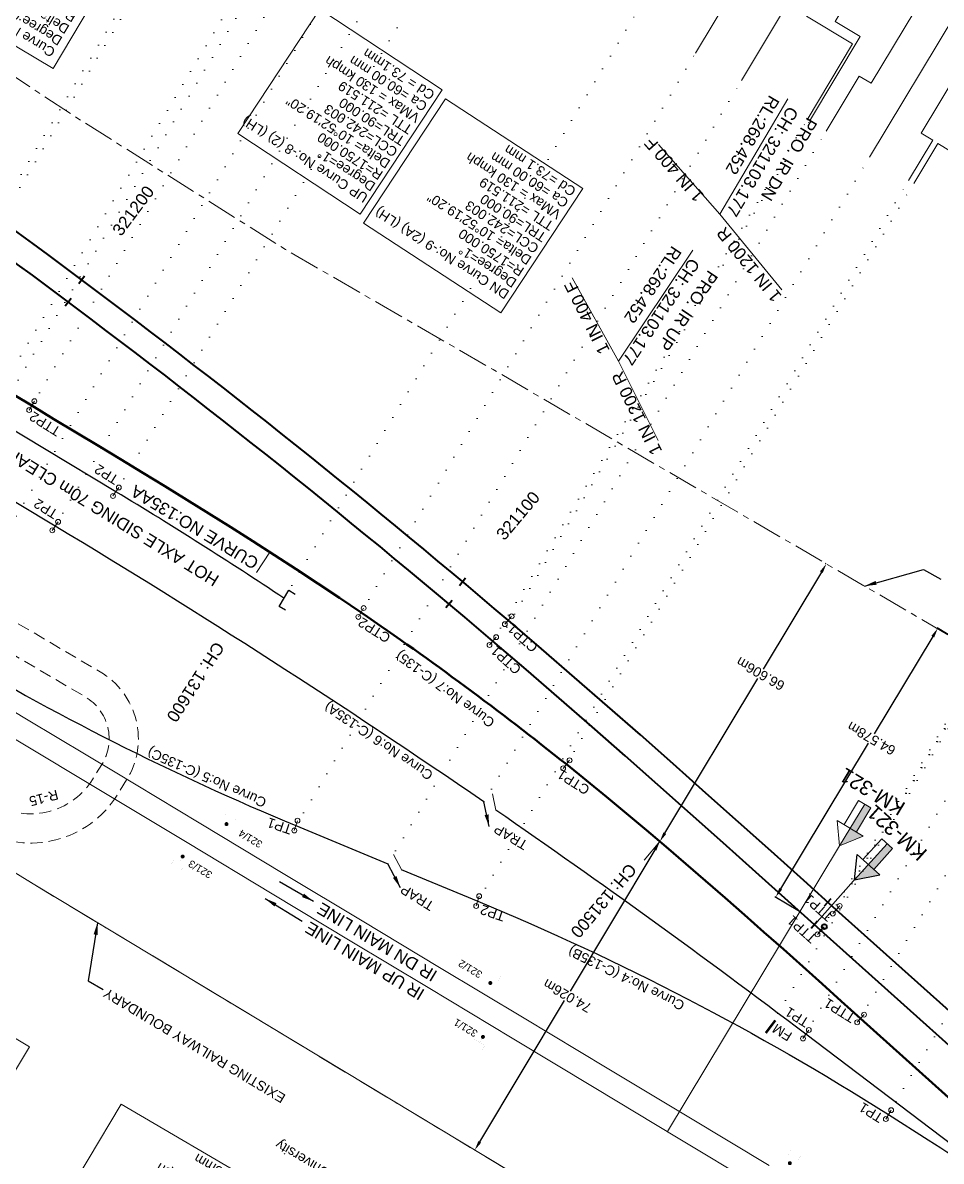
# Model space of a CAD drawing. Header units: metres. Extents: x 560405 to 1249476, y 3385111 to 6787087.
# Drawn here: x 627422.8 to 627611.8, y 3391728.3 to 3391962.5 of the extents above; entities that cross this region are included whole.
import ezdxf
from ezdxf.enums import TextEntityAlignment as Align

# ---------------------------------------------------------------- set-up
doc = ezdxf.new("R2010")
doc.units = ezdxf.units.M
doc.header["$MEASUREMENT"] = 0
doc.header["$PDSIZE"] = 0.05
for name, pattern in [('ACAD_ISO07W100', [3, 0, -3]), ('CENTER', [2, 1.25, -0.25, 0.25, -0.25]), ('DASHED', [0.75, 0.5, -0.25])]:
    doc.linetypes.add(name, pattern=pattern)
doc.layers.get('Defpoints').update_dxf_attribs({"color": 5, "lineweight": 0})
for name, color, linetype, lineweight in [('Boundary Dim', 10, 'Continuous', 13), ('Cardinal_Leader', 10, 'Continuous', 0), ('Chainage', 7, 'Continuous', 0), ('Compound Wall', 7, 'Continuous', 13), ('DOTED LINE', 7, 'ACAD_ISO07W100', 18), ('Existing IR Chainage', 7, 'Continuous', 0), ('Existing IR Track', 143, 'Continuous', 0), ('Existing Railway Boundary', 7, 'CENTER', 0), ('flow direction', 7, 'Continuous', 0), ('Horiz Curve', 7, 'Continuous', 0), ("NEW MANDI GOBINDPUR CROSSING STN. SRJ's", 10, 'Continuous', 0), ('NEW MANDI GOBINDPUR LOOP LINES', 1, 'Continuous', 0), ('OHE MAST', 7, 'Continuous', 0), ('OHE MAST TEXT', 7, 'Continuous', 0), ('Proposed Chainage', 10, 'Continuous', 0), ('Proposed Curve_Details', 10, 'Continuous', 0), ('PROPOSED DFCC TRACK', 1, 'Continuous', 0), ('Proposed TPTC Chainages', 10, 'Continuous', 0), ('Side Details', 7, 'Continuous', 13)]:
    doc.layers.add(name, color=color, linetype=linetype, lineweight=lineweight)
for name, color, linetype in [('Cut & Conn curves dn', 192, 'Continuous'), ('Cut & Conn curves up', 192, 'Continuous'), ('cut conn grades dn', 192, 'Continuous'), ('cut conn grades up', 192, 'Continuous'), ('Dimension', 10, 'Continuous'), ('IR PROPOSALS', 190, 'Continuous'), ('NEW KHANNA LOOP LINES', 1, 'Continuous'), ('OP-3 CH UP', 7, 'Continuous'), ('PROPOSED ROADS', 10, 'DASHED')]:
    doc.layers.add(name, color=color, linetype=linetype)
doc.styles.add('ARIAL', font='arial.ttf')
doc.styles.get("Standard").update_dxf_attribs({"font": 'arial.ttf'})
doc.styles.add('Style-Arial', font='arial.ttf')
doc.dimstyles.new('ISO-25', dxfattribs={"dimtxt": 2.5, "dimasz": 2.5, "dimexe": 1.25, "dimexo": 0.625, "dimtad": 1, "dimdec": 3, "dimtxsty": 'Standard', "dimcen": 2.5, "dimadec": 0, "dimazin": 0, "dimtfac": 1, "dimtdec": 3, "dimtmove": 0, "dimatfit": 3, "dimfxl": 1, "dimarcsym": 0})
doc.dimstyles.get("Standard").update_dxf_attribs({"dimtxt": 2.5, "dimasz": 2.5, "dimexe": 0.18, "dimexo": 0.0625, "dimgap": 0.09, "dimtad": 0, "dimtih": 1, "dimtoh": 1, "dimdec": 3, "dimzin": 0, "dimdsep": 46, "dimtxsty": 'Standard', "dimcen": 0.09, "dimaunit": 1, "dimadec": 4, "dimazin": 0, "dimtfac": 1, "dimtdec": 3, "dimtofl": 0, "dimtmove": 0, "dimatfit": 3, "dimfxl": 1, "dimtolj": 1, "dimtzin": 0, "dimarcsym": 0})

# ---------------------------------------------------------------- blocks, each defined once
blk = doc.blocks.new('*D39')
at = {"layer": 'Boundary Dim', "color": 0, "lineweight": -2, "transparency": 16777216}
for p, q in [((627553.82, 3391794.11), (627553.72, 3391794.17)), ((627552.84, 3391792.36), (627535.41, 3391763.28)), ((627516.83, 3391732.3), (627534.26, 3391761.38)), ((627515.75, 3391730.62), (627515.65, 3391730.68))]:
    blk.add_line(p, q, dxfattribs=at)
at = {"layer": 'Boundary Dim', "color": 0, "lineweight": 9, "transparency": 16777216}
for points in [[(627552.56, 3391792.53), (627553.13, 3391792.19), (627553.87, 3391794.07)], [(627516.55, 3391732.47), (627517.12, 3391732.13), (627515.8, 3391730.59)]]:
    blk.add_solid(points, dxfattribs=at)
at = {"layer": 'Defpoints', "color": 0, "lineweight": 9, "transparency": 16777216}
for p in [(627553.87, 3391794.07), (627515.8, 3391730.59), (627515.8, 3391730.59)]:
    blk.add_point(p, dxfattribs=at)
at = {"layer": 'Boundary Dim', "color": 0, "transparency": 16777216, "insert": (627534.84, 3391762.33), "char_height": 2, "attachment_point": 5, "rotation": 150}
blk.add_mtext('\\A1;74.026m', dxfattribs=at)
blk = doc.blocks.new('KM POST PLAN')
at = {"extrusion": (0, 0, -1)}
h = blk.add_hatch(color=256, dxfattribs=at)
h.paths.add_polyline_path([(0, -20), (0, -8.47), (3, -8.47), (3, -20)])
h.paths.add_polyline_path([(0, -8.47), (0, 0), (6.25, -8.47), (3, -8.47)], flags=16)
at = {"flags": 128}
for points in [[(0, 0), (-6.25, -8.47), (6.25, -8.47)], [(0, 0), (0, -20)], [(0, 0), (6.25, -8.47)], [(3, -8.47), (3, -20), (-3, -20), (-3, -8.47)]]:
    blk.add_lwpolyline(points, dxfattribs=at)
at = {"style": 'Style-Arial'}
blk.add_attdef('KM-POST', text='', height=6, dxfattribs=at).set_placement((0, -26, -263.95), align=Align.MIDDLE_CENTER)
blk = doc.blocks.new('TRAP')
at = {"color": 0, "linetype": 'Continuous', "lineweight": 13, "flags": 128}
for points in [[(1.29, -0.77), (0.15, 2.47)], [(-1.29, 0.77), (-0.15, -2.47)]]:
    blk.add_lwpolyline(points, dxfattribs=at)
blk = doc.blocks.new('*D95')
at = {"layer": 'Defpoints', "color": 0, "lineweight": 9, "transparency": 16777216}
for p in [(627611.04, 3391837.94), (627616.02, 3391834.93), (627582.68, 3391779.63)]:
    blk.add_point(p, dxfattribs=at)
at = {"layer": 'Dimension', "color": 0, "lineweight": -2, "transparency": 16777216}
for p, q in [((627610.01, 3391836.22), (627597.96, 3391816.23)), ((627615.97, 3391834.97), (627610.89, 3391838.03)), ((627578.74, 3391784.34), (627596.81, 3391814.33)), ((627582.63, 3391779.66), (627577.55, 3391782.72))]:
    blk.add_line(p, q, dxfattribs=at)
at = {"layer": 'Dimension', "color": 0, "lineweight": 9, "transparency": 16777216}
for points in [[(627609.73, 3391836.39), (627610.3, 3391836.05), (627611.04, 3391837.94)], [(627578.45, 3391784.51), (627579.02, 3391784.17), (627577.7, 3391782.63)]]:
    blk.add_solid(points, dxfattribs=at)
at = {"layer": 'Dimension', "color": 0, "lineweight": 0, "transparency": 16777216, "insert": (627597.39, 3391815.28), "char_height": 2, "attachment_point": 5, "rotation": 150}
blk.add_mtext('\\A1;64.578m', dxfattribs=at)
blk = doc.blocks.new('OHE')
at = {"layer": 'OHE MAST'}
h = blk.add_hatch(color=3, dxfattribs=at)
edge = h.paths.add_edge_path()
edge.add_arc((627930.47, 3391522.15), 0.412, -30.9792, 329.0208)
at = {"layer": 'OHE MAST', "color": 3, "lineweight": 13, "const_width": 0.008, "flags": 128}
blk.add_lwpolyline([(627932.78, 3391523.67), (627932.2, 3391522.71), (627930.15, 3391523.94), (627930.72, 3391524.9)], dxfattribs=at)
at = {"layer": 'OHE MAST', "color": 3, "const_width": 0.008, "flags": 128}
blk.add_lwpolyline([(627931.18, 3391523.33), (627930.47, 3391522.15)], dxfattribs=at)
blk = doc.blocks.new('*D240')
at = {"layer": 'Defpoints', "color": 0, "lineweight": 9, "transparency": 16777216}
for p in [(627588.12, 3391851.19), (627588.12, 3391851.19), (627553.87, 3391794.07)]:
    blk.add_point(p, dxfattribs=at)
at = {"layer": 'Dimension', "color": 0, "lineweight": -2, "transparency": 16777216}
for p, q in [((627588.07, 3391851.23), (627587.97, 3391851.29)), ((627587.09, 3391849.48), (627575.14, 3391829.55)), ((627554.9, 3391795.79), (627574, 3391827.64)), ((627553.81, 3391794.1), (627553.71, 3391794.16))]:
    blk.add_line(p, q, dxfattribs=at)
at = {"layer": 'Dimension', "color": 0, "lineweight": 9, "transparency": 16777216}
for points in [[(627586.81, 3391849.65), (627587.38, 3391849.31), (627588.12, 3391851.19)], [(627554.61, 3391795.96), (627555.18, 3391795.61), (627553.87, 3391794.07)]]:
    blk.add_solid(points, dxfattribs=at)
at = {"layer": 'Dimension', "color": 0, "lineweight": 0, "transparency": 16777216, "insert": (627574.57, 3391828.59), "char_height": 2, "attachment_point": 5, "rotation": 150}
blk.add_mtext('\\A1;66.606m', dxfattribs=at)

msp = doc.modelspace()

# ---------------------------------------------------------------- hatches: boundary and pattern name
at = {"lineweight": 13, "extrusion": (0, 0, -1)}
h = msp.add_hatch(color=3, dxfattribs=at)
h.paths.add_polyline_path([(-627596.0151, 3391801.7491), (-627593.0384, 3391796.8112), (-627594.3231, 3391796.0368), (-627597.2998, 3391800.9746)])
h.paths.add_polyline_path([(-627593.0384, 3391796.8112), (-627590.8524, 3391793.1848), (-627595.7148, 3391795.1978), (-627594.3231, 3391796.0368)], flags=16)

# ---------------------------------------------------------------- linework, layer by layer
at = {"color": 1, "linetype": 'Continuous', "lineweight": 13, "flags": 128}
msp.add_lwpolyline([(627520.1325, 3391800.5175), (627519.4153, 3391803.8752)], dxfattribs=at)
at = {"color": 3, "lineweight": 13, "flags": 128}
for points in [[(627590.8524, 3391793.1848), (627596.0151, 3391801.7491)], [(627591.7538, 3391797.5856), (627594.7305, 3391802.5235), (627597.2998, 3391800.9746), (627594.3231, 3391796.0368)], [(627590.8524, 3391793.1848), (627595.7148, 3391795.1978), (627590.3621, 3391798.4245)], [(627590.8524, 3391793.1848), (627590.3621, 3391798.4245)]]:
    msp.add_lwpolyline(points, dxfattribs=at)
at = {"layer": 'Cardinal_Leader', "linetype": 'Continuous', "lineweight": 13}
for p, q in [((627424.1271, 3391882.8344), (627425.2152, 3391884.6552)), ((627491.8555, 3391840.2787), (627492.9436, 3391842.0995)), ((627533.9762, 3391809.126), (627535.3005, 3391810.783)), ((627594.4607, 3391756.8763), (627595.8777, 3391758.4546))]:
    msp.add_line(p, q, dxfattribs=at)
at = {"layer": 'Cardinal_Leader', "color": 5, "linetype": 'Continuous', "lineweight": 13}
msp.add_line((627441.3812, 3391865.1552), (627442.5775, 3391866.9068), dxfattribs=at)
at = {"layer": 'Cardinal_Leader', "color": 1, "linetype": 'Continuous', "lineweight": 13}
for p, q in [((627428.8919, 3391858.0833), (627430.0882, 3391859.8349)), ((627478.6817, 3391796.3316), (627479.3243, 3391798.353)), ((627516.0732, 3391780.8082), (627516.7158, 3391782.8296)), ((627583.3096, 3391753.5337), (627584.5059, 3391755.2852)), ((627600.3622, 3391736.9742), (627601.4503, 3391738.7949))]:
    msp.add_line(p, q, dxfattribs=at)
at = {"layer": 'Cardinal_Leader', "linetype": 'Continuous', "lineweight": 13}
for centre in [(627425.2152, 3391884.6552), (627424.1271, 3391882.8344), (627491.8555, 3391840.2787), (627492.9436, 3391842.0995), (627535.3005, 3391810.783), (627533.9762, 3391809.126), (627595.8777, 3391758.4546), (627594.4607, 3391756.8763)]:
    msp.add_circle(centre, 0.5, dxfattribs=at)
at = {"layer": 'Cardinal_Leader', "color": 5, "linetype": 'Continuous', "lineweight": 13}
for centre in [(627442.5775, 3391866.9068), (627441.3812, 3391865.1552)]:
    msp.add_circle(centre, 0.5, dxfattribs=at)
at = {"layer": 'Cardinal_Leader', "color": 1, "linetype": 'Continuous', "lineweight": 13}
for centre in [(627430.0882, 3391859.8349), (627428.8919, 3391858.0833), (627479.3243, 3391798.353), (627478.6817, 3391796.3316), (627516.7158, 3391782.8296), (627516.0732, 3391780.8082), (627583.3096, 3391753.5337), (627584.5059, 3391755.2852), (627600.3622, 3391736.9742), (627601.4503, 3391738.7949)]:
    msp.add_circle(centre, 0.5, dxfattribs=at)
at = {"layer": 'Compound Wall', "lineweight": 20, "flags": 128}
for points in [[(626999.4245, 3391862.5803), (627026.8003, 3391895.5728), (627074.8749, 3391899.0058), (627183.7811, 3391906.5986), (627222.9648, 3391909.2736), (627424.9352, 3391785.3705)], [(627424.9352, 3391785.3705), (627542.6631, 3391714.392), (627529.5783, 3391704.488)]]:
    msp.add_lwpolyline(points, dxfattribs=at)
at = {"layer": 'Compound Wall', "lineweight": 13, "flags": 128}
for points in [[(626999.4245, 3391862.5803), (627026.8003, 3391895.5728), (627074.8749, 3391899.0058), (627183.7811, 3391906.5986), (627222.9648, 3391909.2736), (627424.9352, 3391785.3705)], [(627424.9352, 3391785.3705), (627542.6631, 3391714.392), (627529.5783, 3391704.488)]]:
    msp.add_lwpolyline(points, dxfattribs=at)
at = {"layer": 'Cut & Conn curves dn', "color": 190, "lineweight": 13}
for p, q in [((627521.987, 3391838.781), (627523.3767, 3391840.3834)), ((627589.4538, 3391779.2455), (627590.8709, 3391780.8238))]:
    msp.add_line(p, q, dxfattribs=at)
for centre in [(627523.3767, 3391840.3834), (627521.987, 3391838.781), (627589.4538, 3391779.2455), (627590.8709, 3391780.8238)]:
    msp.add_circle(centre, 0.5, dxfattribs=at)
at = {"layer": 'Cut & Conn curves up', "color": 190, "lineweight": 13}
for p, q in [((627518.8215, 3391834.5003), (627520.2113, 3391836.1027)), ((627586.2884, 3391774.9648), (627587.7054, 3391776.5431))]:
    msp.add_line(p, q, dxfattribs=at)
at = {"layer": 'Cut & Conn curves up', "color": 1, "lineweight": 0, "flags": 128}
msp.add_lwpolyline([(627606.4237, 3392010.2026), (627570.6627, 3391950.6374)], dxfattribs=at)
at = {"layer": 'Cut & Conn curves up', "color": 190, "lineweight": 13}
for points in [[(627509.0805, 3391948.7253), (627483.9293, 3391965.2877), (627467.0802, 3391939.7013), (627492.2314, 3391923.1388)], [(627538.0372, 3391928.4119), (627509.7738, 3391946.8352), (627492.9247, 3391921.2488), (627521.1881, 3391902.8254)]]:
    msp.add_lwpolyline(points, close=True, dxfattribs=at)
for centre in [(627520.2113, 3391836.1027), (627518.8215, 3391834.5003), (627586.2884, 3391774.9648)]:
    msp.add_circle(centre, 0.5, dxfattribs=at)
at = {"layer": 'cut conn grades dn', "color": 190, "linetype": 'Continuous', "lineweight": 0, "flags": 128}
for points in [[(627610.505, 3392008.0847), (627584.0133, 3391963.899), (627593.5307, 3391958.1866), (627584.1811, 3391942.55)], [(627615.352, 3392005.2195), (627589.9146, 3391962.7922), (627595.049, 3391959.7126), (627584.6274, 3391942.2831)], [(627578.9743, 3391907.5733), (627566.1865, 3391923.1601), (627553.6204, 3391937.4722)]]:
    msp.add_lwpolyline(points, dxfattribs=at)
at = {"layer": 'cut conn grades dn', "color": 1, "linetype": 'Continuous', "lineweight": 0, "flags": 128}
for points in [[(627626.6554, 3391998.7529), (627597.3412, 3391950.0546)], [(627632.5072, 3391993.8761), (627596.998, 3391934.8863)], [(627588.0633, 3391940.2301), (627594.8501, 3391951.5018), (627597.3412, 3391950.0546)]]:
    msp.add_lwpolyline(points, dxfattribs=at)
at = {"layer": 'cut conn grades up', "color": 190, "linetype": 'Continuous', "lineweight": 0}
for p, q in [((627580.1636, 3391946.8433), (627566.1865, 3391923.1601)), ((627560.6272, 3391915.724), (627545.3399, 3391892.8646))]:
    msp.add_line(p, q, dxfattribs=at)
at = {"layer": 'cut conn grades up', "color": 190, "linetype": 'Continuous', "lineweight": 0, "flags": 128}
msp.add_lwpolyline([(627553.5068, 3391876.5695), (627545.3399, 3391892.8646), (627535.832, 3391910.0263)], dxfattribs=at)
at = {"layer": 'Dimension', "color": 6, "lineweight": 9}
for points in [[(627479.003, 3391797.3423), (627478.9996, 3391797.3435)], [(627516.3962, 3391781.8183), (627516.3928, 3391781.8195)]]:
    msp.add_lwpolyline(points, dxfattribs=at)
at = {"layer": 'DOTED LINE', "color": 1, "linetype": 'ACAD_ISO07W100', "lineweight": 18}
for p, q in [((627400.2051, 3391894.0611), (627470.024, 3392010.829)), ((627403.144, 3391896.669), (627471.0617, 3392010.2572)), ((627408.0252, 3391869.9762), (627486.3917, 3392001.0395)), ((627424.6711, 3391883.7448), (627492.5888, 3391997.3331)), ((627405.5734, 3391834.4274), (627500.2423, 3391992.7555)), ((627429.49, 3391858.9591), (627507.0545, 3391988.6811)), ((627492.3996, 3391841.1891), (627561.219, 3391956.2856)), ((627479.003, 3391797.3421), (627570.6627, 3391950.6374)), ((627497.9306, 3391789.4885), (627588.0634, 3391940.2301)), ((627517.6691, 3391802.2134), (627596.998, 3391934.8864)), ((627516.3962, 3391781.8183), (627605.043, 3391930.0747)), ((627534.6384, 3391809.9545), (627606.0879, 3391929.4497)), ((627576.562, 3391756.0388), (627660.714, 3391896.7781)), ((627583.828, 3391754.4699), (627666.7571, 3391893.1638)), ((627595.0895, 3391757.7259), (627673.618, 3391889.0603)), ((627600.8265, 3391737.945), (627686.5559, 3391881.3222))]:
    msp.add_line(p, q, dxfattribs=at)
at = {"layer": 'DOTED LINE', "color": 5, "linetype": 'ACAD_ISO07W100', "lineweight": 18}
for p, q in [((627417.0663, 3391881.0267), (627489.5211, 3392001.3925)), ((627441.9735, 3391866.0236), (627513.8656, 3391984.6078)), ((627476.5452, 3391844.1055), (627548.6379, 3391963.8697))]:
    msp.add_line(p, q, dxfattribs=at)
at = {"layer": 'DOTED LINE', "color": 190, "linetype": 'ACAD_ISO07W100', "lineweight": 18}
for p, q in [((627519.5164, 3391835.3015), (627584.1811, 3391942.55)), ((627522.3769, 3391838.1728), (627584.6274, 3391942.2831)), ((627586.9969, 3391775.754), (627660.1132, 3391897.1374)), ((627590.1623, 3391780.0347), (627660.5596, 3391896.8705))]:
    msp.add_line(p, q, dxfattribs=at)
msp.add_lwpolyline([(627590.1623, 3391780.0347), (627660.1132, 3391897.1374)], dxfattribs=at)
at = {"layer": 'Existing IR Chainage', "color": 3, "linetype": 'Continuous', "lineweight": 13}
msp.add_line((627590.8524, 3391793.1848), (627555.4189, 3391734.4059), dxfattribs=at)
at = {"layer": 'Existing IR Track', "color": 3, "lineweight": 18, "ltscale": 5, "flags": 128}
for points in [[(627576.3898, 3391727.3866), (627559.8035, 3391737.3815), (627543.0617, 3391747.4699), (627525.9422, 3391757.7406), (627508.5436, 3391768.1787), (627492.6442, 3391777.7518), (627476.7528, 3391787.3201), (627459.1107, 3391797.9235), (627441.8088, 3391808.3225), (627423.9352, 3391819.0546), (627406.0602, 3391829.7874), (627388.9707, 3391839.9138), (627372.0088, 3391849.9645), (627357.717, 3391858.5372), (627343.5508, 3391867.0347), (627328.2011, 3391876.2932), (627312.5949, 3391885.7064), (627297.1008, 3391895.0218), (627281.5612, 3391904.3646), (627265.4181, 3391914.0963), (627249.2975, 3391923.8145), (627233.5644, 3391933.2601), (627217.9925, 3391942.6091), (627202.0398, 3391952.249)], [(627573.9286, 3391723.2551), (627557.3254, 3391733.2573), (627540.7223, 3391743.2596), (627523.4786, 3391753.6366), (627506.2349, 3391764.0136), (627490.1933, 3391773.6725), (627474.1515, 3391783.3313), (627456.6667, 3391793.8552), (627439.1817, 3391804.3791), (627421.4952, 3391814.9932), (627403.8092, 3391825.6069), (627386.5777, 3391835.9194), (627369.3446, 3391846.2346), (627355.3431, 3391854.5934), (627341.3476, 3391862.9529), (627325.803, 3391872.3078), (627310.2568, 3391881.6637), (627294.685, 3391890.9987), (627279.1132, 3391900.3338), (627262.9936, 3391910.0599), (627246.8726, 3391919.7869), (627231.1401, 3391929.2251), (627215.4093, 3391938.6623)]]:
    msp.add_lwpolyline(points, dxfattribs=at)
at = {"layer": 'Existing Railway Boundary', "color": 36, "lineweight": 20, "ltscale": 5, "flags": 128}
msp.add_lwpolyline([(628955.3903, 3390792.7231), (628931.5933, 3390806.5004), (628894.0251, 3390836.9955), (628805.3605, 3390890.9758), (628763.1272, 3390916.9343), (628721.4077, 3390942.8333), (628634.7683, 3390998.5313), (628587.091, 3391026.3426), (628541.4721, 3391053.7252), (628498.5869, 3391079.4164), (628461.1936, 3391101.0466), (628391.2271, 3391146.4682), (628362.6237, 3391162.4973), (628324.6397, 3391185.7049), (628291.5767, 3391211.6933), (628254.0781, 3391235.9403), (628157.3612, 3391308.2767), (628174.1002, 3391326.9143), (628137.357, 3391356.9761), (627964.1476, 3391459.1923), (627842.8937, 3391531.9115), (627628.8138, 3391662.2153), (627542.6631, 3391714.392), (627424.9352, 3391785.3705), (627222.9648, 3391909.2736), (627204.5725, 3391920.6394), (627188.744, 3391930.1784), (627172.9334, 3391939.7064), (627156.2431, 3391949.7674), (627139.5672, 3391959.8197), (627123.601, 3391969.4113), (627107.6038, 3391979.0215), (627094.8626, 3391986.7123), (627082.1497, 3391994.3859), (627065.7488, 3392004.2586), (627049.3375, 3392014.1375), (627032.6946, 3392024.1476), (627016.0309, 3392034.1701), (627000.4204, 3392043.5941), (626984.8329, 3392053.004), (626968.8891, 3392062.6064), (626952.9363, 3392072.2142), (626935.7844, 3392082.5282), (626918.6205, 3392092.8492), (626911.6028, 3392097.0645), (626893.0809, 3392108.2246), (626874.5706, 3392119.3777), (626856.2268, 3392130.4336), (626837.8855, 3392141.4881), (626820.3864, 3392152.0274), (626802.8816, 3392162.57), (626783.4724, 3392174.252), (626764.0577, 3392185.9374), (626746.1558, 3392196.7119), (626728.2543, 3392207.4863), (626707.0601, 3392220.2572), (626685.8746, 3392233.0229), (626648.9408, 3392255.2553), (626610.6712, 3392278.2676), (626591.3871, 3392289.8865), (626572.1184, 3392301.4961), (626553.8402, 3392312.4904), (626535.5663, 3392323.4823), (626522.8303, 3392331.1061), (626502.0043, 3392343.7024), (626484.7028, 3392354.0807), (626467.0127, 3392364.7717), (626449.2849, 3392375.4221), (626424.442, 3392390.2653), (626407.8647, 3392400.3136), (626390.2843, 3392410.9836), (626378.1904, 3392418.1073), (626367.3819, 3392424.6782), (626356.7585, 3392431.1355), (626339.0548, 3392441.7126), (626324.6325, 3392450.4845), (626311.6182, 3392458.3129), (626290.6128, 3392470.9931), (626276.2418, 3392479.6446), (626252.5581, 3392493.9648), (626233.8146, 3392505.2467), (626215.0541, 3392516.5389), (626191.0882, 3392530.9577), (626167.1186, 3392545.3787), (626148.2508, 3392556.7397), (626129.3895, 3392568.0967), (626109.0676, 3392580.3241), (626088.7404, 3392592.5546), (626063.7846, 3392607.5962), (626038.8416, 3392622.63), (626017.6425, 3392635.4182), (625996.4509, 3392648.2016), (625974.9359, 3392661.1602), (625952.8751, 3392674.4888), (625933.5372, 3392686.1045), (625914.159, 3392697.7444), (625896.1455, 3392708.6148), (625885.6622, 3392714.935), (625875.1898, 3392721.2486), (625871.6088, 3392723.3979), (625854.6293, 3392733.6202), (625837.6636, 3392743.8342), (625819.8659, 3392754.5631), (625802.0927, 3392765.2772), (625784.0738, 3392776.0974), (625766.0279, 3392786.9338), (625747.7802, 3392797.9258), (625729.6331, 3392808.8567), (625710.0131, 3392820.4001), (625690.2406, 3392832.0331), (625670.5571, 3392843.8213), (625650.9098, 3392855.5881), (625631.8821, 3392867.0602), (625612.8815, 3392878.5159), (625595.4116, 3392889.057), (625577.9617, 3392899.586), (625560.977, 3392909.7984), (625543.9665, 3392920.0263), (625527.0929, 3392930.2025), (625510.2317, 3392940.3713), (625492.2072, 3392951.2501), (625474.1887, 3392962.1253), (625459.4135, 3392971.0439), (625444.6385, 3392979.9623), (625429.7392, 3392988.9655), (625414.8651, 3392997.9534), (625398.0894, 3393008.048), (625381.2878, 3393018.1581), (625364.4876, 3393028.2943), (625347.6668, 3393038.4431), (625341.4954, 3393042.1962), (625336.6811, 3393045.1488), (625324.9758, 3393052.1854), (625313.1706, 3393059.282), (625305.1662, 3393064.122), (625297.2032, 3393068.9372), (625281.7488, 3393078.2354), (625266.3027, 3393087.5539), (625250.5827, 3393097.0002), (625234.8576, 3393106.4748), (625220.9629, 3393114.8441), (625207.0756, 3393123.2089), (625191.9734, 3393132.2824), (625166.0786, 3393147.7733), (625153.4581, 3393156.0581), (625151.114, 3393150.7018), (625147.8866, 3393153.7551), (625116.7003, 3393173.3287), (625093.3281, 3393188.0041), (625071.1556, 3393203.0477), (625055.7157, 3393212.8225), (625027.3997, 3393228.6096), (625007.6825, 3393240.5669), (624979.825, 3393257.4607), (624954.8894, 3393272.5826), (624917.8619, 3393296.9088), (624917.926, 3393297.7354), (624854.2544, 3393338.3806), (624790.1714, 3393374.1107), (624761.6212, 3393391.1947), (624742.8731, 3393402.4132), (624713.9783, 3393419.7034), (624678.9617, 3393441.6196), (624667.4095, 3393431.6005), (624566.1173, 3393492.8402), (624519.8878, 3393520.9391), (624450.2813, 3393561.7296), (624447.0221, 3393556.3381), (624253.5789, 3393673.1377), (624021.9727, 3393812.2493)], dxfattribs=at)
at = {"layer": 'Existing Railway Boundary', "color": 6, "lineweight": 20, "ltscale": 5, "flags": 128}
msp.add_lwpolyline([(627892.3746, 3391590.8464), (627853.8026, 3391614.8633), (627807.8709, 3391643.3648), (627763.2098, 3391671.1424), (627729.391, 3391692.3162), (627635.8822, 3391750.6784), (627660.1446, 3391809.2203), (627519.5568, 3391891.152), (627476.8389, 3391915.865), (627434.3844, 3391942.69), (627307.5279, 3392026.3119), (627306.7829, 3392026.5061), (627267.353, 3392052.7992), (627223.9736, 3392078.9893), (627097.3461, 3392148.2433), (627064.2509, 3392171.6214), (627020.7361, 3392194.4307), (626980.8782, 3392219.8528), (626937.972, 3392245.713), (626894.59, 3392272.359), (626851.325, 3392298.078), (626765.656, 3392350.035), (626720.72, 3392377.008), (626678.274, 3392402.82), (626638.354, 3392427.704), (626595.176, 3392453.388), (626546.2585, 3392482.4138), (626502.9741, 3392507.8519), (626457.1589, 3392535.47), (626370.2027, 3392585.4762), (626329.4837, 3392607.8197), (626276.63, 3392641.1068), (626248.5163, 3392659.2277), (626219.5479, 3392680.9715), (626152.643, 3392718.511), (626109.5867, 3392744.8943), (626057.9239, 3392775.41), (626021.0374, 3392796.8242), (625904.8086, 3392858.5418), (625861.3055, 3392884.0038), (625818.1177, 3392909.4437), (625699.839, 3392978.326), (625656.064, 3393004.068), (625614.356, 3393028.385), (625543.556, 3393070.031), (625500.6769, 3393095.2405), (625461.769, 3393118.43), (625418.978, 3393143.909), (625375.919, 3393169.091), (625289.4128, 3393220.1398), (625283.3377, 3393209.9857), (625180.1642, 3393272.0512), (624950.6342, 3393412.922), (624924.3694, 3393369.1236), (624924.3694, 3393369.1236)], dxfattribs=at)
at = {"layer": 'Horiz Curve', "color": 190, "lineweight": 40}
for p, q in [((627638.0273, 3391737.0606), (627590.1623, 3391780.0347)), ((627634.0966, 3391733.467), (627586.9969, 3391775.754))]:
    msp.add_line(p, q, dxfattribs=at)
at = {"layer": 'Horiz Curve', "color": 190, "lineweight": 40, "flags": 128}
for points in [[(627434.3264, 3391908.8492), (627435.5235, 3391910.4513)], [(627431.5496, 3391904.278), (627432.7471, 3391905.8799)], [(627512.6366, 3391846.7737), (627513.9233, 3391848.3049)], [(627509.8426, 3391842.1808), (627511.1296, 3391843.7116)], [(627590.1623, 3391780.0347), (627583.4649, 3391786.0467), (627576.7644, 3391792.0553), (627570.0577, 3391798.057), (627563.3417, 3391804.0483), (627556.6134, 3391810.0257), (627549.8698, 3391815.9858), (627543.1078, 3391821.9251), (627536.3244, 3391827.84), (627529.5168, 3391833.7269), (627522.6819, 3391839.5822)], [(627586.9969, 3391775.754), (627580.2994, 3391781.766), (627573.5989, 3391787.7746), (627566.8922, 3391793.7763), (627560.1763, 3391799.7676), (627553.448, 3391805.745), (627546.7043, 3391811.7052), (627539.9423, 3391817.6444), (627533.159, 3391823.5593), (627526.3513, 3391829.4462), (627519.5164, 3391835.3015)], [(627587.7701, 3391780.8385), (627589.1062, 3391782.3268)], [(627584.9659, 3391776.2336), (627586.302, 3391777.7218)], [(627586.9969, 3391775.754), (627586.9969, 3391775.754)]]:
    msp.add_lwpolyline(points, dxfattribs=at)
at = {"layer": 'Horiz Curve', "color": 190, "lineweight": 40}
for centre, radius in [((627586.9969, 3391775.754), 0.15), ((627587.7054, 3391776.5431), 0.5)]:
    msp.add_circle(centre, radius, dxfattribs=at)
for centre in [(626387.4561, 3390507.7554), (626384.2907, 3390503.4747)]:
    msp.add_arc(centre, 1750, 49.55631, 57.4795878, dxfattribs=at)
at = {"layer": 'IR PROPOSALS'}
msp.add_line((627594.2832, 3391786.5794), (627585.6498, 3391776.9634), dxfattribs=at)
at = {"layer": "NEW MANDI GOBINDPUR CROSSING STN. SRJ's", "color": 1, "linetype": 'Continuous', "lineweight": 13, "const_width": 0.5, "flags": 128}
msp.add_lwpolyline([(627577.6218, 3391757.2822), (627575.6616, 3391754.6746)], dxfattribs=at)
at = {"layer": 'NEW MANDI GOBINDPUR LOOP LINES', "color": 1, "linetype": 'Continuous', "lineweight": 25}
for points in [[(626672.6298, 3392275.6266), (627405.5734, 3391834.4274, 0.0371065), (627479.003, 3391797.3421), (627497.9237, 3391789.4871)], [(627517.6657, 3391802.2147, 0.01498285), (627429.49, 3391858.9591), (626872.8903, 3392194.0071)], [(627696.5426, 3391666.6507, 0.02176958), (627659.2308, 3391697.3305), (627583.9077, 3391754.4095, 0.01124386), (627520.1325, 3391800.5175, 0.01124386)], [(627500.6901, 3391788.3387), (627516.3962, 3391781.8183, -0.04298362), (627600.9062, 3391737.8846), (627609.0887, 3391732.6936, -0.02177716), (627648.8337, 3391705.2093)]]:
    msp.add_lwpolyline(points, format="xyb", dxfattribs=at)
at = {"layer": 'NEW MANDI GOBINDPUR LOOP LINES', "color": 5, "linetype": 'Continuous', "lineweight": 25, "flags": 128}
msp.add_lwpolyline([(627476.5462, 3391844.1058, 0.01169699), (627441.9793, 3391866.031), (627398.9334, 3391891.9428)], format="xyb", dxfattribs=at)
msp.add_lwpolyline([(627476.8408, 3391841.6824), (627475.5548, 3391842.4545), (627477.5375, 3391845.7571), (627478.8236, 3391844.985)], dxfattribs=at)
at = {"layer": 'OP-3 CH UP', "color": 40, "lineweight": 9, "true_color": 0xf8d731}
for radius in [8763.3902, 8182.5236, 7294.1209]:
    msp.add_circle((624059.7714, 3393874.4188), radius, dxfattribs=at)
at = {"layer": 'Proposed Chainage', "linetype": 'Continuous', "lineweight": 0, "flags": 128}
for points in [[(627470.9216, 3391849.4074), (627473.6261, 3391853.6128)], [(627550.632, 3391790.2638), (627553.8699, 3391794.0738)]]:
    msp.add_lwpolyline(points, dxfattribs=at)
at = {"layer": 'Proposed Curve_Details', "color": 5}
msp.add_lwpolyline([(627429.067, 3391953.089), (627400.8091, 3391969.9852), (627414.2412, 3391992.6404), (627442.499, 3391975.7442)], close=True, dxfattribs=at)
at = {"layer": 'Proposed Curve_Details', "color": 1}
for points in [[(627424.1735, 3391751.8152), (627410.2986, 3391728.7812), (627380.9614, 3391746.3227), (627394.8364, 3391769.3567)], [(627471.378, 3391723.4624), (627457.8018, 3391700.7193), (627429.5058, 3391717.3002), (627443.082, 3391740.0434)]]:
    msp.add_lwpolyline(points, close=True, dxfattribs=at)
at = {"layer": 'PROPOSED DFCC TRACK', "color": 1, "linetype": 'Continuous', "lineweight": 50}
msp.add_line((627424.6711, 3391883.7448), (625313.456, 3393154.6014), dxfattribs=at)
msp.add_lwpolyline([(627703.0206, 3391660.8346), (627595.1692, 3391757.6655), (627591.2003, 3391761.2282), (627587.2297, 3391764.7888), (627583.2554, 3391768.3454), (627579.2757, 3391771.896), (627575.2887, 3391775.4383), (627571.2927, 3391778.9705), (627567.2859, 3391782.4904), (627563.2665, 3391785.996), (627559.2329, 3391789.4851), (627555.1833, 3391792.9557), (627551.116, 3391796.4056), (627547.0294, 3391799.8326), (627542.922, 3391803.2346), (627538.7922, 3391806.6093), (627534.6384, 3391809.9545, 0.01876839), (627492.3996, 3391841.1891), (627487.9842, 3391844.1806), (627483.5476, 3391847.1405), (627479.0916, 3391850.0711), (627474.6177, 3391852.9743), (627470.1276, 3391855.8524), (627465.6229, 3391858.7075), (627461.1051, 3391861.542), (627456.5758, 3391864.3579), (627452.0364, 3391867.1577), (627447.4885, 3391869.9435), (627442.9335, 3391872.7177), (627438.3729, 3391875.4827), (627433.808, 3391878.2406), (627429.2403, 3391880.9938), (627424.6711, 3391883.7448)], format="xyb", dxfattribs=at)
at = {"layer": 'PROPOSED ROADS', "color": 1, "linetype": 'DASHED', "lineweight": 13, "ltscale": 5, "flags": 128}
for points in [[(627404.1064, 3391863.4613), (627400.937, 3391858.2125, 0.41614133), (627403.0058, 3391849.9546), (627438.71, 3391829.002, -0.42150028), (627444.1867, 3391806.76), (627442.261, 3391803.6636, -0.40157655), (627414.121, 3391796.4576, -0.01044596), (627387.2497, 3391812.3442, -0.01163232), (627353.4738, 3391832.877), (626619.9771, 3392274.409)], [(627397.2955, 3391846.3942), (627435.6688, 3391823.83, -0.42150028), (627439.0917, 3391809.9287), (627437.1773, 3391806.8505, -0.37291488), (627418.4145, 3391801.0355)]]:
    msp.add_lwpolyline(points, format="xyb", dxfattribs=at)
at = {"layer": 'Proposed TPTC Chainages', "color": 1, "lineweight": 0, "flags": 128}
for points in [[(627597.0299, 3392015.7766), (627561.219, 3391956.2856)], [(627638.3559, 3391990.8616), (627607.6175, 3391939.7973)], [(627644.7153, 3391987.7306), (627613.6501, 3391936.1235), (627611.0515, 3391937.6889), (627606.0879, 3391929.4497)], [(627607.6175, 3391939.7973), (627610.0236, 3391938.3467), (627605.043, 3391930.0747)]]:
    msp.add_lwpolyline(points, dxfattribs=at)

# ---------------------------------------------------------------- block references
at = {"layer": 'IR PROPOSALS'}
ref = msp.add_blockref('KM POST PLAN', (627593.9328, 3391786.1891), dxfattribs=dict(at, xscale=0.4999999999999998, yscale=0.4999999999999998, zscale=0.4999999999999998, rotation=137.9710182686646))
ref.add_attrib('KM-POST', 'KM-321', dxfattribs={"layer": '0', "color": 190, "height": 3, "rotation": 137.971018, "style": 'Style-Arial'}).set_placement((627602.6364, 3391795.8456, -131.9737), align=Align.MIDDLE_CENTER)
at = {"layer": 'NEW MANDI GOBINDPUR LOOP LINES', "color": 1, "linetype": 'Continuous', "lineweight": 20, "rotation": 8.241157348757296}
msp.add_blockref('TRAP', (627499.3083, 3391788.9102), dxfattribs=at)
at = {"layer": 'OHE MAST', "color": 2, "lineweight": 13}
for p in [(-465.7397, 275.5036), (-411.4648, 242.8136), (-349.8582, 205.7471)]:
    msp.add_blockref('OHE', p, dxfattribs=at)
at = {"layer": 'OHE MAST', "color": 2, "lineweight": 13, "rotation": 180}
for p in [(1255386.1833, 6783313.133), (1255447.9494, 6783276.0233)]:
    msp.add_blockref('OHE', p, dxfattribs=at)

# ---------------------------------------------------------------- texts
at = {"color": 3, "lineweight": 13, "style": 'Style-Arial'}
msp.add_attdef('KM-321', text='KM-', height=3, rotation=148.917345, dxfattribs=at).set_placement((627597.5639, 3391804.3183, -131.9737), align=Align.MIDDLE_CENTER)
at = {"layer": 'Chainage', "color": 190, "lineweight": 0, "char_height": 2.5, "attachment_point": 1, "line_spacing_factor": 0.672, "style": 'Style-Arial'}
for s, insert, rotation in [('321200', (627441.0464, 3391919.9313), 53.233624), ('321100', (627519.9785, 3391857.454), 49.959579)]:
    msp.add_mtext(s, dxfattribs=dict(at, insert=insert, rotation=rotation))
at = {"layer": 'Cut & Conn curves up', "color": 190, "lineweight": 13, "char_height": 2.000005, "attachment_point": 7, "rotation": 147, "line_spacing_factor": 0.84, "style": 'Style-Arial'}
for s, insert in [('UP Curve No:-8 (2) (LH)\\PDegree=1%%D\\PR=1750.000\\PDelta= 10%%D52\'19.20"\\PCCL=242.003\\PTRL=90.000\\PTTL =211.519\\PVMax = 130 kmph\\PCa =60.00 mm\\PCd = 73.1mm', (627507.785, 3391948.2011)), ('DN Curve No:-9 (2A) (LH)\\PDegree=1%%D\\PR=1750.000\\PDelta= 10%%D52\'19.20"\\PCCL=242.003\\PTRL=90.000\\PTTL =211.519\\PVMax = 130 kmph\\PCa =60.00 mm\\PCd =73.1 mm', (627536.8289, 3391928.3714))]:
    msp.add_mtext(s, dxfattribs=dict(at, insert=insert))
at = {"layer": 'cut conn grades dn', "color": 190, "lineweight": 0, "insert": (627581.4029, 3391944.8904), "char_height": 2.5, "attachment_point": 4, "rotation": 239.441709, "line_spacing_factor": 1.08, "style": 'Style-Arial'}
msp.add_mtext('PRO. IR DN \\PCH: 321103.177\\PRL:268.452', dxfattribs=at)
at = {"layer": 'cut conn grades dn', "color": 190, "lineweight": 13, "char_height": 2.5, "line_spacing_factor": 0.84, "style": 'Style-Arial'}
for s, insert, attachment_point, rotation in [('1 IN 400 F', (627563.1276, 3391927.0377), 7, 131.283378), ('1 IN 1200 R', (627567.2741, 3391920.7748), 9, 129.36625)]:
    msp.add_mtext(s, dxfattribs=dict(at, insert=insert, attachment_point=attachment_point, rotation=rotation))
at = {"layer": 'cut conn grades up', "color": 190, "lineweight": 0, "insert": (627561.1911, 3391913.6158), "char_height": 2.5, "attachment_point": 4, "rotation": 236.227281, "line_spacing_factor": 1.08, "style": 'Style-Arial'}
msp.add_mtext('PRO. IR UP \\PCH: 321103.177\\PRL:268.452', dxfattribs=at)
at = {"layer": 'cut conn grades up', "color": 190, "char_height": 2.5, "attachment_point": 7, "rotation": 116.619249, "line_spacing_factor": 0.84, "style": 'Style-Arial'}
for s, insert in [('1 IN 400 F', (627543.6579, 3391895.1582)), ('1 IN 1200 R', (627554.4445, 3391874.41))]:
    msp.add_mtext(s, dxfattribs=dict(at, insert=insert))
at = {"layer": 'cut conn grades up', "color": 190, "lineweight": 13, "char_height": 2, "attachment_point": 9, "rotation": 138.091005, "line_spacing_factor": 0.84, "style": 'ARIAL'}
for s, insert in [('CTP1', (627523.6688, 3391839.0919)), ('CTP1', (627520.2382, 3391834.5546)), ('TTP1', (627584.5784, 3391783.5193)), ('TTP1', (627581.2153, 3391779.0217))]:
    msp.add_mtext(s, dxfattribs=dict(at, insert=insert))
at = {"layer": 'Existing IR Track', "color": 3, "lineweight": 18, "style": 'ARIAL'}
for s, p in [('IR DN MAIN LINE', (627483.7252, 3391780.5658)), ('IR UP MAIN LINE', (627481.2747, 3391776.6354))]:
    msp.add_text(s, height=2.5, rotation=149, dxfattribs=at).set_placement(p, align=Align.MIDDLE_RIGHT)
at = {"layer": 'Existing Railway Boundary', "color": 36, "linetype": 'Continuous', "ltscale": 5}
msp.add_text('EXISTING RAILWAY BOUNDARY', height=2, rotation=149, dxfattribs=at).set_placement((627477.0686, 3391741.8607))
at = {"layer": 'NEW KHANNA LOOP LINES', "color": 5, "linetype": 'Continuous', "lineweight": 20, "char_height": 2.5, "width": 78.409921, "attachment_point": 4, "line_spacing_factor": 0.60036, "style": 'Style-Arial'}
for s, insert, rotation in [('\\pxi-3,l4,t4;HOT AXLE SIDING 70m CLEAR (DE TO TRAP) ', (627465.1048, 3391846.5018), 148.287168), ('\\pxi-3,l4,t4;CURVE NO:135AA ', (627473.1007, 3391849.6955), 148.783625)]:
    msp.add_mtext(s, dxfattribs=dict(at, insert=insert, rotation=rotation))
at = {"layer": "NEW MANDI GOBINDPUR CROSSING STN. SRJ's", "color": 10, "linetype": 'Continuous', "lineweight": 13, "char_height": 2, "attachment_point": 4, "rotation": 148, "line_spacing_factor": 0.60036, "style": 'ARIAL'}
for s, insert in [('TTP2', (627430.2863, 3391878.1769)), ('CTP2', (627498.1616, 3391835.6659)), ('CTP1', (627539.1315, 3391804.411)), ('TTP1', (627593.7303, 3391757.4823))]:
    msp.add_mtext(s, dxfattribs=dict(at, insert=insert))
at = {"layer": "NEW MANDI GOBINDPUR CROSSING STN. SRJ's", "color": 5, "linetype": 'Continuous', "lineweight": 13, "insert": (627442.2157, 3391868.2372), "char_height": 2, "attachment_point": 4, "rotation": 148, "line_spacing_factor": 0.60036, "style": 'ARIAL'}
msp.add_mtext('TP2', dxfattribs=at)
at = {"layer": "NEW MANDI GOBINDPUR CROSSING STN. SRJ's", "color": 1, "linetype": 'Continuous', "lineweight": 13, "char_height": 2, "attachment_point": 4, "line_spacing_factor": 0.60036, "style": 'ARIAL'}
for s, insert, rotation in [('TP2', (627429.7264, 3391861.1652), 148), ('R-15', (627430.066, 3391803.7906), 194.556638), ('TP1', (627478.0517, 3391796.4207), 161.225264), ('TP1', (627584.2708, 3391756.5801), 148), ('FM', (627580.7468, 3391753.7123), 148), ('TP1', (627599.4777, 3391736.954), 148)]:
    msp.add_mtext(s, dxfattribs=dict(at, insert=insert, rotation=rotation))
at = {"layer": "NEW MANDI GOBINDPUR CROSSING STN. SRJ's", "color": 1, "linetype": 'Continuous', "lineweight": 13, "insert": (627521.8972, 3391778.5194), "char_height": 2, "width": 4.545703, "attachment_point": 4, "rotation": 161.225264, "line_spacing_factor": 0.60036, "style": 'ARIAL'}
msp.add_mtext('TP2', dxfattribs=at)
at = {"layer": 'OHE MAST TEXT', "color": 3, "lineweight": 18, "style": 'ARIAL'}
for s, p in [('321/4', (627472.2906, 3391793.9286)), ('321/3', (627461.9556, 3391787.6476)), ('321/2', (627517.5048, 3391767.1496)), ('321/1', (627516.5465, 3391755.0207))]:
    msp.add_text(s, height=1.5, rotation=149, dxfattribs=at).set_placement(p)
at = {"layer": 'Proposed Chainage', "color": 1, "lineweight": 0, "char_height": 2.5, "attachment_point": 4, "line_spacing_factor": 0.6, "style": 'Style-Arial'}
for s, insert, rotation in [('CH: 131600', (627463.3945, 3391834.7264), 237.255197), ('CH: 131500', (627548.3385, 3391788.9996), 229.640289)]:
    msp.add_mtext(s, dxfattribs=dict(at, insert=insert, rotation=rotation))
at = {"layer": 'Proposed Curve_Details', "color": 1, "style": 'ARIAL'}
for s, rotation, p in [('Curve No:7 (C-135)', 143.517949, (627520.1033, 3391818.959)), ('Curve No:6 (C-135A)', 145.766835, (627507.4284, 3391808.1934))]:
    msp.add_text(s, height=2, rotation=rotation, dxfattribs=at).set_placement(p)
at = {"layer": 'Proposed Curve_Details', "color": 1, "lineweight": 9, "style": 'Style-Arial'}
for s, rotation, p in [('Curve No:5 (C-135C)', 156.017132, (627473.1495, 3391802.8011)), ('Curve No:4 (C-135B)', 153.729801, (627559.1765, 3391761.007))]:
    msp.add_text(s, height=2, rotation=rotation, dxfattribs=at).set_placement(p)
at = {"layer": 'Proposed Curve_Details', "color": 5, "lineweight": 0, "insert": (627441.266, 3391976.2533), "char_height": 2, "attachment_point": 7, "rotation": 149, "line_spacing_factor": 0.84, "style": 'Style-Arial'}
msp.add_mtext('Curve No: 135AA (LH)\\PDegree:0.5%%D\\PDelta: 10%%D52\'19"\\PRadius: 875.0m\\PTL: 83.32m\\PCL: 166.03m\\PVmax: 55kmph\\PCa: 0mm\\PCd: 48mm', dxfattribs=at)
at = {"layer": 'Proposed Curve_Details', "color": 1, "lineweight": 0, "insert": (627469.9263, 3391723.4536), "char_height": 2, "attachment_point": 7, "rotation": 149.510399, "line_spacing_factor": 0.84, "style": 'Style-Arial'}
msp.add_mtext('Curve No:4 (135B) (LH)\\PDegree: 3.153°\\PDelta:  9°50\'42"\\PRadius: 555.00m\\PTL: 47.800m\\PCL: 95.365m\\PVmax: 55kmph\\PCa: 0mm\\PCd: 75mm', dxfattribs=at)
at = {"layer": 'PROPOSED DFCC TRACK', "color": 1, "linetype": 'Continuous', "lineweight": 13, "style": 'Style-Arial'}
for rotation, p in [(149.137675, (627526.9213, 3391793.9403)), (148.090491, (627507.6488, 3391781.4013))]:
    msp.add_text('TRAP ', height=2, rotation=rotation, dxfattribs=at).set_placement(p)
at = {"layer": 'Side Details', "color": 0}
msp.add_text('RIMT University', height=2, rotation=149, dxfattribs=at).set_placement((627492.5942, 3391722.5818))

# ---------------------------------------------------------------- dimensions: what is measured, and where the dimension line sits
at = {"layer": 'Boundary Dim'}
dim = msp.add_aligned_dim(p1=(627553.8699, 3391794.0738), p2=(627515.8026, 3391730.5863), distance=0, dimstyle='Standard', override={"dimtxt": 2, "dimasz": 2, "dimdsep": 0, "dimpost": 'm', "dimtmove": 2}, dxfattribs=at)
dim.commit()
dim.dimension.update_dxf_attribs({"geometry": '*D39', "text_midpoint": (627534.8363, 3391762.33), "text_rotation": 150})
at = {"layer": 'Dimension', "color": 6, "lineweight": 0}
for base, p1, p2, angle, picture, middle in [((627588.11987, 3391851.19484), (627553.8683, 3391794.07107), (627588.11987, 3391851.19484), 59.052977, '*D240', (627574.56869, 3391828.59458)), ((627611.0436, 3391837.9351), (627582.6804, 3391779.6287), (627616.0204, 3391834.935), 58.917345, '*D95', (627597.3884, 3391815.2831))]:
    dim = msp.add_linear_dim(base=base, p1=p1, p2=p2, angle=angle, dimstyle='Standard', override={"dimtxt": 2, "dimasz": 2, "dimpost": 'm'}, dxfattribs=at)
    dim.commit()
    dim.dimension.update_dxf_attribs({"geometry": picture, "text_midpoint": middle, "dimtype": 161, "text_rotation": 150})

# ---------------------------------------------------------------- leaders
at = {"layer": 'Dimension', "color": 1, "lineweight": 9}
for points in [[(627518.7608, 3391797.1272), (627517.6657, 3391802.2147)], [(627500.4987, 3391784.5598), (627497.9266, 3391789.4817)]]:
    msp.add_leader(points, dimstyle='Standard', dxfattribs=at)
at = {"layer": 'Existing IR Track', "color": 36, "lineweight": 0}
msp.add_leader([(627438.1959, 3391777.3756), (627436.2732, 3391765.412), (627439.3837, 3391763.6016)], dimstyle='ISO-25', override={"dimtxt": 0.5, "dimtad": 0}, dxfattribs=at)
at = {"layer": 'Existing Railway Boundary', "color": 6, "linetype": 'Continuous', "ltscale": 5}
msp.add_leader([(627595.9657, 3391846.6225), (627608.1098, 3391850.0255), (627611.6551, 3391848.0601)], dimstyle='ISO-25', override={"dimtxt": 0.5, "dimtad": 0}, dxfattribs=at)
at = {"layer": 'flow direction', "color": 3, "lineweight": 18}
for points in [[(627482.6261, 3391781.7477), (627475.6235, 3391785.7917)], [(627472.6659, 3391782.3467), (627480.281, 3391777.7182)]]:
    msp.add_leader(points, dimstyle='ISO-25', override={"dimtxt": 0.5, "dimtad": 0}, dxfattribs=at)

doc.saveas('drawing.dxf')
